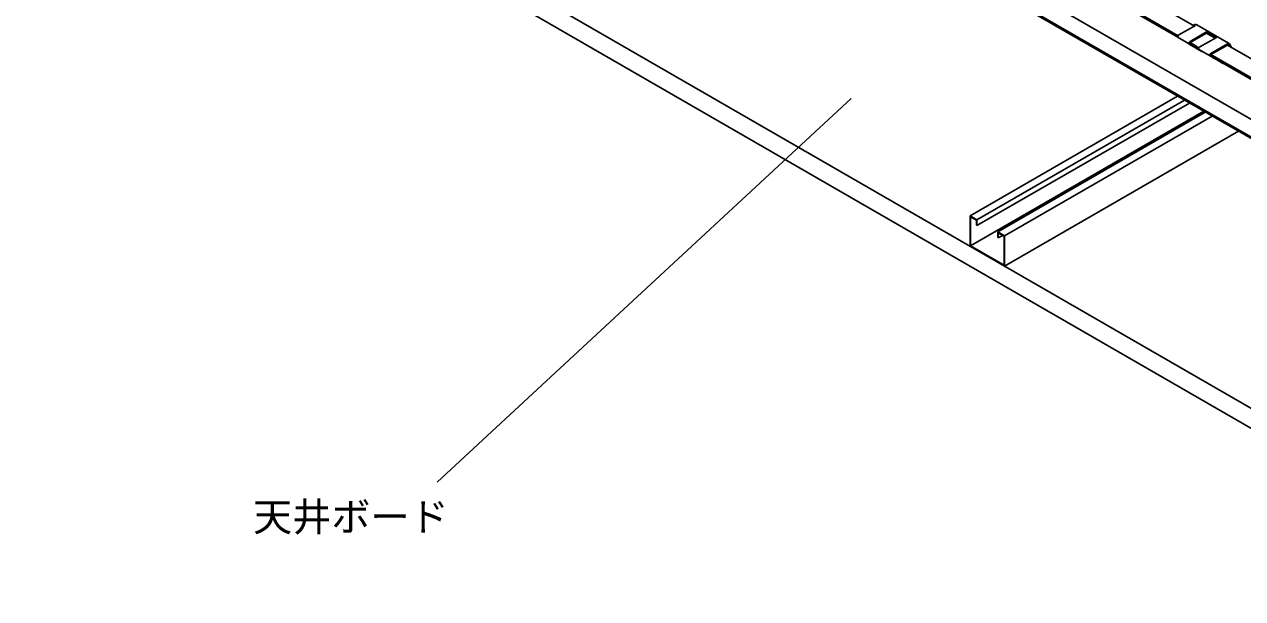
# Model space of a CAD drawing. Units: millimetres on the paper. Extents: x -141 to 141, y -98 to 97.
# Drawn here: x -32.4 to 29.8, y -30.7 to -1.3 of the extents above; entities that cross this region are included whole.
import ezdxf
from ezdxf.enums import TextEntityAlignment as Align

# ---------------------------------------------------------------- set-up
doc = ezdxf.new("R2010")
doc.units = ezdxf.units.MM
doc.layers.add('0-0_文字･図枠･寸法', color=7, linetype='Continuous')
doc.layers.add('0-1_0', color=7, linetype='Continuous')
doc.styles.add('ＭＳ ゴシック', font='')
doc.styles.get('ＭＳ ゴシック').set_extended_font_data('MS Gothic')

msp = doc.modelspace()

# ---------------------------------------------------------------- linework, layer by layer
at = {"layer": '0-0_文字･図枠･寸法'}
msp.add_line((9.815, -5.103), (-11.347, -24.726), dxfattribs=at)
at = {"layer": '0-1_0'}
for p, q in [((-32.44, 15.24), (45.341, -29.662)), ((7.617, 9.996), (27.36, -1.401)), ((6.882, 9.44), (26.528, -1.901)), ((6.909, 9.343), (26.514, -1.974)), ((6.91, 7.301), (41.042, -12.403)), ((6.362, 6.719), (41.187, -13.385)), ((6.362, 6.638), (41.209, -13.479)), ((27.416, -1.369), (26.568, -1.859)), ((27.133, -2.185), (27.982, -1.695)), ((27.982, -1.761), (27.133, -2.251)), ((27.373, -1.326), (27.316, -1.359)), ((27.473, -1.336), (29.099, -2.275)), ((27.982, -1.761), (27.982, -1.695)), ((27.982, -1.761), (28.42, -2.014)), ((26.528, -1.993), (27.178, -2.369)), ((27.133, -2.251), (27.588, -2.513)), ((27.133, -2.332), (27.574, -2.587)), ((29.042, -2.308), (28.194, -2.797)), ((28.194, -2.863), (29.042, -2.373)), ((29.042, -2.373), (29.042, -2.308)), ((29.042, -2.373), (41.196, -9.389)), ((27.419, -2.508), (27.702, -2.671)), ((28.238, -2.981), (27.588, -2.606)), ((27.775, -2.714), (27.775, -2.713)), ((28.154, -2.932), (28.804, -3.307)), ((28.194, -2.863), (41.06, -10.29)), ((28.194, -2.944), (41.044, -10.363)), ((28.763, -3.284), (28.48, -3.12)), ((28.836, -3.326), (28.84, -3.318)), ((15.89, -11.109), (26.497, -4.986)), ((16.244, -11.313), (26.85, -5.19)), ((16.244, -11.608), (27.106, -5.337)), ((15.919, -12.644), (27.841, -5.762)), ((17.658, -12.13), (28.265, -6.006)), ((17.658, -13.681), (29.608, -6.782)), ((15.89, -11.109), (15.89, -12.66)), ((16.244, -11.313), (15.89, -11.109)), ((16.216, -11.592), (16.244, -11.608)), ((16.244, -11.608), (16.244, -11.313)), ((17.304, -11.925), (17.304, -12.22)), ((17.304, -12.22), (17.333, -12.237)), ((17.333, -12.237), (17.56, -12.105)), ((17.658, -13.681), (17.658, -12.13)), ((15.89, -12.66), (17.658, -13.681))]:
    msp.add_line(p, q, dxfattribs=at)
for points in [[(-32.44, 15.24), (-32.44, 14.22), (45.341, -30.683)], [(26.568, -1.859), (26.551, -1.871), (26.536, -1.888), (26.524, -1.908), (26.515, -1.929), (26.511, -1.95), (26.512, -1.969), (26.518, -1.984), (26.528, -1.993)], [(27.588, -2.606), (27.578, -2.596), (27.573, -2.581), (27.572, -2.562), (27.576, -2.541), (27.585, -2.52), (27.597, -2.5), (27.612, -2.483), (27.628, -2.471), (28.477, -1.981), (27.982, -1.695)], [(27.743, -2.695), (27.093, -2.32), (27.083, -2.31), (27.078, -2.295), (27.077, -2.277), (27.081, -2.256), (27.09, -2.234), (27.102, -2.214), (27.117, -2.197), (27.133, -2.185)], [(27.419, -2.508), (27.389, -2.491), (27.357, -2.472), (27.324, -2.453), (27.29, -2.433), (27.257, -2.414), (27.227, -2.397), (27.2, -2.381), (27.178, -2.369)], [(27.743, -2.695), (27.76, -2.705), (27.771, -2.711), (27.775, -2.713), (27.773, -2.712), (27.764, -2.707), (27.748, -2.698), (27.728, -2.686), (27.702, -2.671)], [(28.194, -2.797), (28.178, -2.81), (28.163, -2.827), (28.15, -2.847), (28.142, -2.868), (28.138, -2.889), (28.138, -2.908), (28.144, -2.922), (28.154, -2.932)], [(28.238, -2.981), (28.26, -2.994), (28.287, -3.009), (28.318, -3.027), (28.35, -3.046), (28.384, -3.065), (28.418, -3.085), (28.45, -3.103), (28.48, -3.12)], [(28.763, -3.284), (28.788, -3.298), (28.809, -3.31), (28.824, -3.319), (28.833, -3.324), (28.836, -3.326), (28.831, -3.323), (28.821, -3.317), (28.804, -3.307)], [(17.658, -12.13), (17.304, -11.925), (27.911, -5.802)], [(16.216, -11.592), (16.216, -11.329), (15.919, -11.158), (15.919, -12.644), (17.63, -13.632), (17.63, -12.146), (17.333, -11.974), (17.333, -12.237)]]:
    msp.add_lwpolyline(points, dxfattribs=at)
for centre, radius, start, end in [((27.36, -1.443), 0.0933, 52.69391, 127.31684), ((27.414, -1.418), 0.101, 54.38228, 114.30701), ((28.883, -2.56), 0.298, 24.06623, 57.72209), ((28.929, -2.538), 0.313, 9.62328, 57.05517)]:
    msp.add_arc(centre, radius, start, end, dxfattribs=at)

# ---------------------------------------------------------------- texts
at = {"layer": '0-0_文字･図枠･寸法', "style": 'ＭＳ ゴシック'}
msp.add_text('天井ボード', height=1.466, dxfattribs=at).set_placement((-20.751, -27.668), align=Align.BOTTOM_LEFT)

doc.saveas('drawing.dxf')
